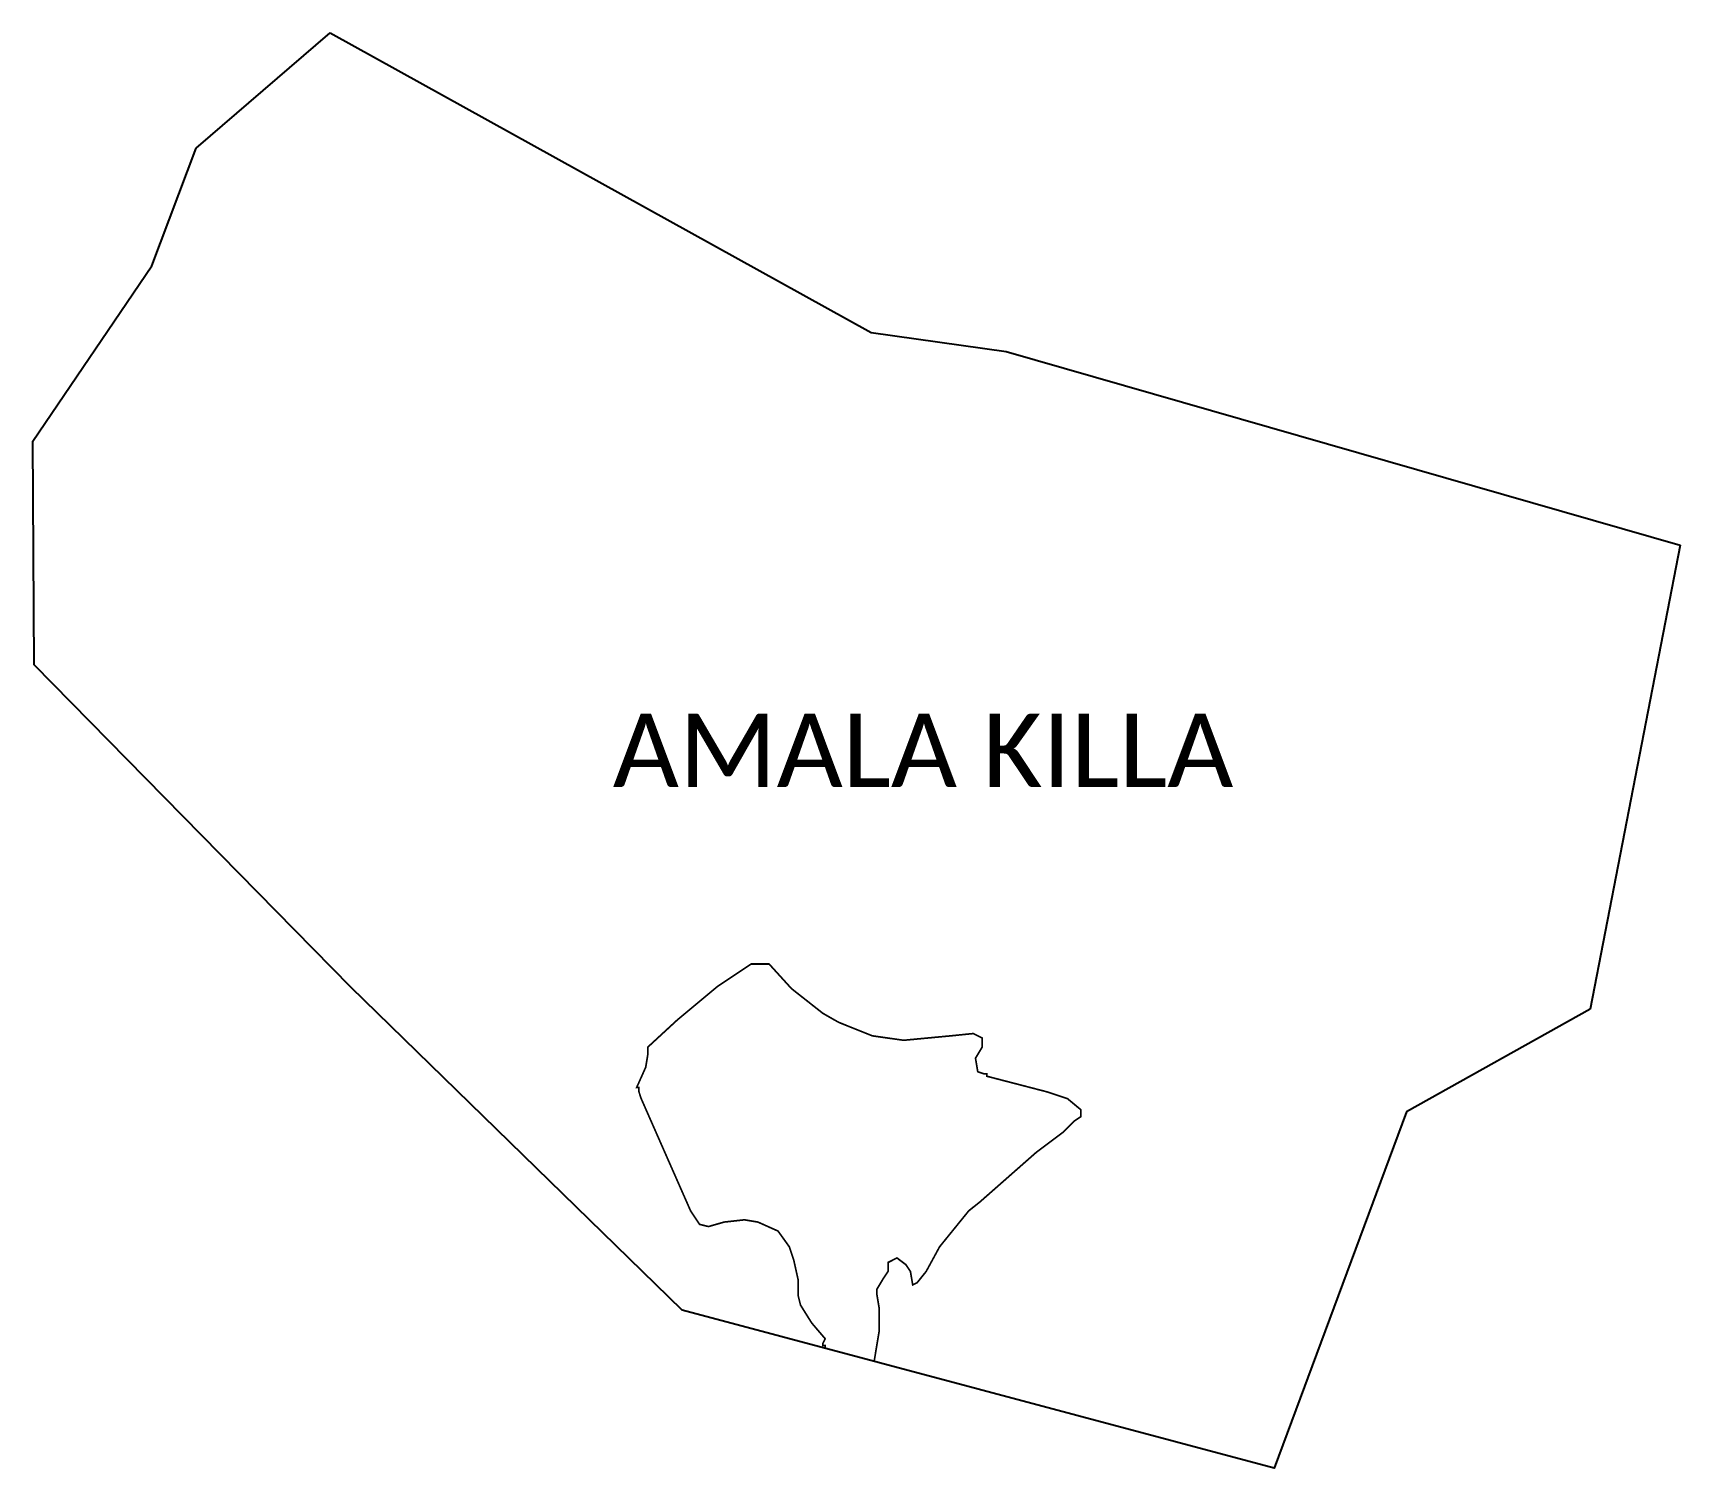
# Model space of a CAD drawing. Header units: metres. Extents: x 260510 to 263399, y 2153282 to 2155799.
import ezdxf

# ---------------------------------------------------------------- set-up
doc = ezdxf.new("R2010")
doc.units = ezdxf.units.M
for name, color, linetype in [('HAZARDS LINE', 1, 'Continuous'), ('village', 3, 'Continuous'), ('VILLAGE NAME', 250, 'Continuous')]:
    doc.layers.add(name, color=color, linetype=linetype)

msp = doc.modelspace()

# ---------------------------------------------------------------- linework, layer by layer
at = {"layer": 'HAZARDS LINE', "lineweight": 0, "const_width": 2.95}
msp.add_lwpolyline([(261899.5, 2153492.5), (261899.5, 2153493.1), (261899.5, 2153497), (261895.5, 2153497), (261895.5, 2153500.9), (261899.5, 2153508.8), (261875.9, 2153536.4), (261856.2, 2153567.9), (261852.3, 2153583.6), (261852.3, 2153611.1), (261844.4, 2153646.6), (261836.5, 2153670.2), (261816.8, 2153697.7), (261781.4, 2153713.5), (261757.8, 2153717.4), (261722.4, 2153713.5), (261694.9, 2153705.6), (261679.1, 2153709.5), (261663.4, 2153733.2), (261620.1, 2153831.5), (261576.8, 2153929.9), (261572.9, 2153941.7), (261572.9, 2153945.7), (261572.9, 2153949.6), (261568.9, 2153949.6), (261584.7, 2153985), (261588.6, 2154008.7), (261588.6, 2154020.5), (261639.8, 2154067.7), (261710.6, 2154126.7), (261769.6, 2154166.1), (261797.2, 2154166.1), (261801.1, 2154166.1), (261840.5, 2154122.8), (261895.5, 2154079.5), (261923.1, 2154063.8), (261982.1, 2154040.1), (262037.2, 2154032.3), (262119.8, 2154040.1), (262159.2, 2154044.1), (262174.9, 2154036.2), (262174.9, 2154020.5), (262163.1, 2154000.8), (262167.1, 2153977.2), (262178.9, 2153973.2), (262182.8, 2153973.2), (262182.8, 2153969.3), (262289.1, 2153941.7), (262324.5, 2153929.9), (262348.1, 2153910.3), (262348.1, 2153898.5), (262336.3, 2153890.6), (262316.6, 2153870.9), (262269.4, 2153835.5), (262171, 2153748.9), (262151.3, 2153733.2), (262100.2, 2153670.2), (262076.6, 2153626.9), (262060.8, 2153607.2), (262053, 2153603.3), (262049, 2153626.9), (262041.1, 2153638.7), (262025.4, 2153650.5), (262009.7, 2153642.6), (262009.7, 2153626.9), (262001.8, 2153615.1), (261990, 2153595.4), (261990, 2153587.5), (261993.9, 2153563.9), (261993.9, 2153544.2), (261993.9, 2153520.6), (261985.4, 2153469.3)], dxfattribs=at)
at = {"layer": 'village'}
for points in [[(260796, 2155597.1), (261031.3, 2155799)], [(260718.4, 2155390.3), (260796, 2155597.1)]]:
    msp.add_lwpolyline(points, dxfattribs=at)
at = {"layer": 'village', "color": 3, "true_color": 0x00ff00}
for points in [[(261031.3, 2155799, 0), (261980.4, 2155273.8, 0), (262217.1, 2155240.5, 0), (263398.8, 2154900.5, 0)], [(263398.8, 2154900.5, 0), (263241.1, 2154086.9, 0), (262918.8, 2153907.1, 0), (262686.8, 2153282, 0), (261648.8, 2153558.8, 0), (261067.4, 2154125.3, 0), (260512.2, 2154690.9, 0), (260510, 2155083, 0), (260718.4, 2155390.3, 0)]]:
    msp.add_polyline3d(points, dxfattribs=at)

# ---------------------------------------------------------------- texts
at = {"layer": 'VILLAGE NAME', "insert": (261526.9, 2154605.2), "char_height": 128.647, "attachment_point": 1}
msp.add_mtext_dynamic_manual_height_columns('{\\fCalibri|b0|i0|c0|p34;AMALA KILLA }', width=1334.797, gutter_width=643.2, heights=[0], dxfattribs=at)

doc.saveas('drawing.dxf')
